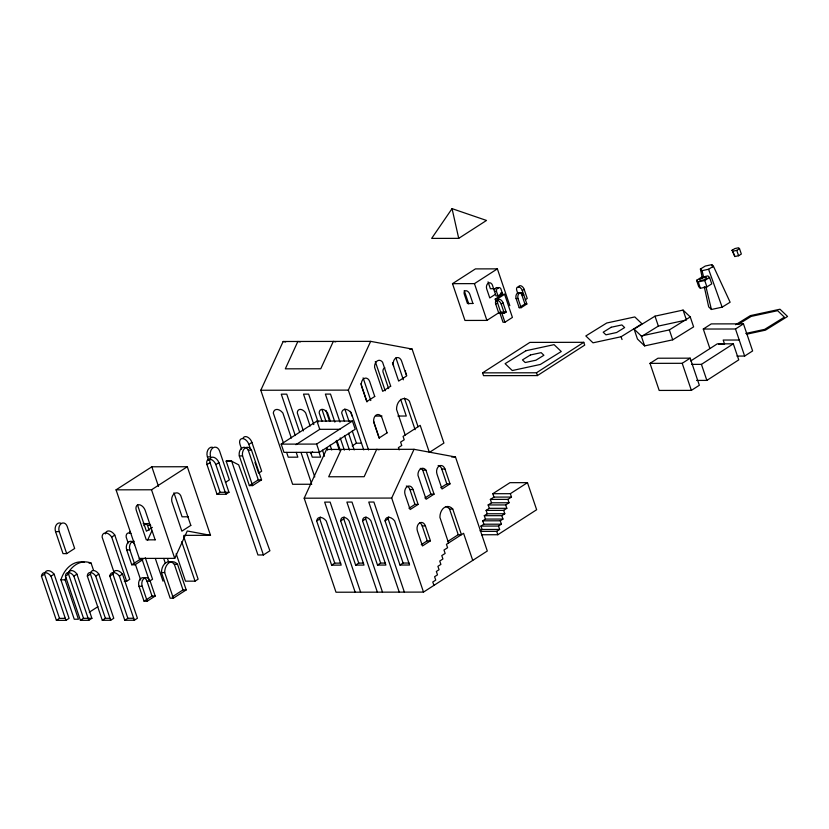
<?xml version="1.0" encoding="UTF-8"?>
<svg xmlns="http://www.w3.org/2000/svg" width="829" height="829" viewBox="0 0 829 829"><rect width="100%" height="100%" fill="white"/><g stroke="black" fill="none" stroke-linecap="round" stroke-linejoin="round"><path stroke-width="1.24" d="M147.624 540.176L151.8 531.057M139.272 558.414L174.732 558.363L187.261 531.006L210.514 535.316L187.302 466.737L151.842 466.789L116.06 489.835L139.718 559.648L142.899 559.648L134.92 564.777L131.749 564.787L126.713 549.896A6.072 4.404 89.9 0 1 128.827 541.824A6.072 4.404 89.9 0 1 134.681 544.757M311.777 484.25L292.627 484.281L260.803 390.252L283.145 341.496L370.656 341.361L412.096 349.04L443.919 443.069L429.36 452.437L420.199 425.36L403.07 436.396L404.21 439.784L400.614 442.095L401.764 445.484L398.407 447.639L399.174 449.898M368.573 449.95L348.315 390.117L370.656 341.361M304.181 498.198L326.522 449.442L414.034 449.308L455.473 456.986L487.297 551.016L423.515 592.093L336.004 592.227L304.181 498.198L391.692 498.063L414.034 449.308M341.227 449.422L328.688 476.779L364.149 476.716L376.677 449.359L379.133 449.815M452.054 208.639L431.66 238.4L458.717 238.358L486.509 220.452L452.054 208.639L458.717 238.358M499.41 312.357L486.903 320.408L464.955 320.45L452.499 283.663L475.431 268.897L497.379 268.865L509.825 305.642M116.06 489.835L151.52 489.784L187.302 466.737M452.499 283.663L474.447 283.632L497.379 268.865M66.693 553.617L74.672 548.477L67.211 526.456A6.072 4.404 89.9 0 0 61.367 523.513A6.072 4.404 89.9 0 0 59.242 531.586L66.693 553.617L63.004 553.617L55.553 531.596A6.072 4.404 89.9 0 1 56.289 524.923A6.072 4.404 89.9 0 1 61.035 523.317M206.981 464.592L210.058 462.613A6.445 4.031 57.2 0 1 212.649 457.152A6.445 4.031 57.2 0 1 218.929 462.592L228.97 492.281L225.892 494.26L217.032 494.281L206.981 464.592A6.445 4.031 57.2 0 1 209.571 459.142A6.445 4.031 57.2 0 1 215.851 464.582L225.892 494.26M41.45 576.186L44.548 574.196A8.072 5.047 57.2 0 1 54.123 574.176L69.076 618.351L65.978 620.351L56.403 620.361L41.45 576.186A8.072 5.047 57.2 0 1 51.025 576.176L54.123 574.176M215.851 464.582L218.929 462.592M241.622 449.194L240.006 444.396A6.425 4.021 57.2 0 1 242.462 438.562A6.425 4.021 57.2 0 1 248.866 444.385L251.923 442.406A6.425 4.021 57.2 0 0 247.374 437.028A6.425 4.021 57.2 0 0 242.97 438.303M113.842 571.73L102.122 537.109A7.544 4.715 57.2 0 1 105.501 532.933A7.544 4.715 57.2 0 1 111.697 537.088L114.796 535.099L129.749 579.274L126.65 581.264L124.257 581.274M495.493 294.243L489.763 297.932L486.654 288.751A4.373 3.171 89.9 0 1 488.26 283.186A4.373 3.171 89.9 0 1 492.385 285.052L496.032 295.901L498.001 295.901L502.322 293.114L500.809 288.658A3.451 2.497 89.9 0 0 497.908 287.86A3.451 2.497 89.9 0 0 496.488 291.445L498.001 295.901M496.011 301.559L495.193 299.124L502.695 294.295L504.592 294.285L512.415 317.414L504.913 322.243L503.016 322.243L499.721 312.512M65.46 576.155L68.569 574.155A6.642 4.155 57.2 0 1 71.543 570.57A6.642 4.155 57.2 0 1 76.942 574.145L91.895 618.32L88.796 620.31L80.413 620.33L65.46 576.155A6.642 4.155 57.2 0 1 68.444 572.559A6.642 4.155 57.2 0 1 73.843 576.145L88.796 620.31M504.592 294.285L497.089 299.124L495.193 299.124M495.711 304.077L497.555 302.896A3.979 2.487 57.2 0 1 499.079 299.279A3.979 2.487 57.2 0 1 503.037 302.886L506.146 312.067L504.301 313.258L498.82 313.269L495.711 304.077A3.979 2.487 57.2 0 1 497.234 300.471A3.979 2.487 57.2 0 1 501.193 304.067L504.301 313.258M73.843 576.145L76.942 574.145M281.176 444.126L316.968 421.08L352.418 421.028L355.216 429.277L319.424 452.323L283.974 452.375L281.176 444.126L316.637 444.075L352.418 421.028M152.37 527.379L146.412 531.223L137.469 504.82M501.193 304.067L503.037 302.886M517.565 292.792L516.788 290.502A3.979 2.487 57.2 0 1 518.312 286.886A3.979 2.487 57.2 0 1 522.28 290.492L524.125 289.3A3.979 2.487 57.2 0 0 520.913 285.818A3.979 2.487 57.2 0 0 518.394 287.508M225.384 482.447L229.353 479.887L219.602 451.08A6.819 4.933 89.9 0 0 213.043 447.784A6.819 4.933 89.9 0 0 210.659 456.841L207.405 456.852L208.618 460.447M87.346 576.124L90.444 574.124A6.642 4.155 57.2 0 1 93.418 570.539A6.642 4.155 57.2 0 1 98.817 574.114L113.77 618.279L110.671 620.279L102.299 620.289L87.346 576.124A6.642 4.155 57.2 0 1 90.32 572.528A6.642 4.155 57.2 0 1 95.718 576.103L110.671 620.279M217.032 494.281L220.11 492.291L228.97 492.281M498.82 313.269L500.664 312.077L506.146 312.067M295.901 444.696L319.756 429.329L340.014 429.298M95.718 576.103L98.817 574.114M525.389 299.673L527.234 298.492L524.125 289.3M526.861 304.015L521.13 307.704L518.021 298.523A4.373 3.171 89.9 0 1 519.638 292.958A4.373 3.171 89.9 0 1 523.752 294.823L521.814 294.834A4.373 3.171 89.9 0 0 517.69 292.958A4.373 3.171 89.9 0 0 516.084 298.523L519.192 307.714L524.923 304.015L526.861 304.015L522.28 290.492M251.508 450.157L248.244 450.157A6.933 5.026 89.9 0 0 242.037 447.919A6.933 5.026 89.9 0 0 239.301 455.919L249.353 485.607L258.296 479.846L261.549 479.836L251.508 450.157A6.933 5.026 89.9 0 0 245.301 447.909A6.933 5.026 89.9 0 0 242.565 455.919L252.607 485.597L261.549 479.836M109.822 576.082L112.899 574.103A8.072 5.047 57.2 0 1 122.474 574.082L137.427 618.258L134.339 620.247L124.775 620.258L109.822 576.082A8.072 5.047 57.2 0 1 119.386 576.072L122.474 574.082M131.749 564.787L139.718 559.648M310.429 453.266L312.595 451.878M56.403 620.361L59.501 618.361L65.481 618.361M89.263 612.248L97.915 606.673M80.413 620.33L83.522 618.33L91.895 618.32M352.159 445.94L356.408 443.194L361.517 443.194M482.582 372.863L529.886 342.398L583.771 342.315L584.714 345.113L537.42 375.578L483.535 375.661L482.582 372.863L536.477 372.781L583.771 342.315M102.299 620.289L105.397 618.299L110.184 618.289M150.173 581.16L146.982 581.16A6.072 4.404 89.9 0 0 141.127 578.227A6.072 4.404 89.9 0 0 139.013 586.3L144.049 601.18L152.018 596.051L155.22 596.041L150.173 581.16A6.072 4.404 89.9 0 0 144.329 578.217A6.072 4.404 89.9 0 0 142.205 586.29L147.241 601.18L155.22 596.041M124.775 620.258L127.853 618.279L133.832 618.268M176.173 553.71L185.468 581.16L195.043 581.15L198.121 579.17L183.572 536.187M172.297 596.818L183.012 589.916L186.204 589.916L177.53 564.28A10.756 7.793 89.9 0 0 169.168 562.704A10.756 7.793 89.9 0 0 164.681 572.549L173.354 598.196L186.204 589.916M263.415 554.964L231.592 460.934L226.12 460.945L257.943 554.974L263.415 554.964L269.912 550.777L238.669 464.841L231.705 461.256L226.234 461.266M316.678 520.964A8.072 5.047 57.2 0 1 326.243 520.954L341.196 565.119L331.631 565.14L316.678 520.964L319.776 518.964A8.072 5.047 57.2 0 1 320.377 517.058M340.688 520.923A6.642 4.155 57.2 0 1 343.662 517.337A6.642 4.155 57.2 0 1 349.061 520.913L364.014 565.088L355.641 565.098L340.688 520.923L343.786 518.933A6.642 4.155 57.2 0 1 344.149 517.037M362.574 520.892A6.642 4.155 57.2 0 1 365.548 517.306A6.642 4.155 57.2 0 1 370.946 520.881L385.899 565.057L377.516 565.067L362.574 520.892L365.672 518.902A6.642 4.155 57.2 0 1 366.035 517.006M385.05 520.861A8.072 5.047 57.2 0 1 394.614 520.85L409.567 565.015L399.992 565.036L385.05 520.861L388.127 518.871A8.072 5.047 57.2 0 1 388.718 516.964M408.966 508.27L414.946 504.426L418.117 504.415L413.08 489.535A6.072 4.404 89.9 0 0 407.236 486.592A6.072 4.404 89.9 0 0 405.112 494.664L410.148 509.555L418.117 504.415M424.894 498.001L430.862 494.157L434.064 494.146L425.951 470.198A6.435 4.663 89.9 0 0 420.645 468.862A6.435 4.663 89.9 0 0 417.982 475.328L426.096 499.286L434.064 494.146M440.81 487.732L446.79 483.887L450.012 483.877L444.966 468.996A6.072 4.404 89.9 0 0 439.121 466.053A6.072 4.404 89.9 0 0 436.997 474.126L442.033 489.017L450.012 483.877M331.631 565.14L334.729 563.14L340.709 563.129M650.009 363.361L657.977 358.221L690.174 358.169L699.344 385.257L691.365 390.386L659.179 390.438L650.009 363.361L682.205 363.309L690.174 358.169M709.862 348.46L703.293 329.04L711.261 323.901L743.458 323.859L752.618 350.936L744.649 356.066L736.929 356.076M355.641 565.098L358.739 563.109L363.527 563.098M703.293 329.04L735.489 328.989L743.458 323.859M690.712 360.967L717.282 343.848L733.313 343.828L738.743 359.869L706.857 380.407L696.557 380.428M377.516 565.067L380.625 563.067L385.402 563.067M492.82 493.711L510.343 493.69L511.493 497.068L493.96 497.099L492.82 493.711L509.949 482.675L527.472 482.654L536.643 509.731L497.825 534.736L481.545 534.757M490.364 499.41L507.897 499.39L509.037 502.768L491.514 502.799L490.364 499.41L493.96 497.099M421.267 544.674L427.246 540.829L430.438 540.819L425.401 525.938A6.072 4.404 89.9 0 0 419.557 522.995A6.072 4.404 89.9 0 0 417.433 531.068L422.469 545.959L430.438 540.819M691.562 364.377L701.427 364.366L733.313 343.828M488.157 504.954L505.69 504.934L506.83 508.312L489.307 508.343L488.157 504.954L491.514 502.799M510.343 493.69L527.472 482.654M399.992 565.036L403.081 563.046L409.06 563.036M486.126 510.395L503.649 510.363L504.799 513.752L487.265 513.773L486.126 510.395L489.307 508.343M507.897 499.39L511.493 497.068M484.291 515.7L501.814 515.669L502.965 519.058L485.431 519.078L484.291 515.7L487.265 513.773M447.525 541.596L458.24 534.695L461.432 534.684L452.758 509.047A10.756 7.793 89.9 0 0 444.396 507.483A10.756 7.793 89.9 0 0 439.909 517.327L448.582 542.964M505.69 504.934L509.037 502.768M482.727 520.83L500.25 520.799L501.4 524.187L483.867 524.208L482.727 520.83L485.431 519.078M503.649 510.363L506.83 508.312M480.965 526.083L498.498 526.052L499.638 529.441L482.115 529.462L480.965 526.083L483.867 524.208M501.814 515.669L504.799 513.752M480.136 530.736L482.115 529.462M500.25 520.799L502.965 519.058M498.498 526.052L501.4 524.187M480.405 531.368L496.675 531.348L499.638 529.441M702.329 277.881L700.391 269.062L705.251 266.057L711.769 264.648L713.437 266.244L730.121 302.222L722.142 307.165L711.417 309.486L708.681 306.865L704.256 286.699M732.131 250.265L734.877 248.565L738.566 247.767L739.509 248.669L741.333 254.037L738.587 255.736L734.898 256.534L732.131 250.265L734.898 256.534M733.074 251.166L736.763 250.368L739.509 248.669M700.391 269.062L702.059 270.658L708.577 269.249L713.437 266.244M696.557 280.316L701.407 277.311L707.925 275.902L709.593 277.497L711.748 283.87L706.899 286.875L700.381 288.285L698.712 286.689L696.557 280.316L698.225 281.912L700.381 288.285M698.225 281.912L704.743 280.503L709.593 277.497M621.087 336.75L641.988 323.807L634.807 316.937L606.724 323.009L585.823 335.952L593.004 342.823L621.087 336.75L622.03 339.548M634.102 329.103L655.003 316.16L683.075 310.087L690.256 316.958L693.614 326.875L672.713 339.828L644.63 345.9L637.46 339.03L634.102 329.103L641.273 335.983L644.63 345.9M641.853 336.305L658.361 326.077L686.443 320.004L683.075 310.087M641.273 335.983L669.355 329.901L690.256 316.958M735.644 324.74L750.349 315.631L779.975 309.227L787.55 316.471L765.488 330.139L746.97 334.149M738.017 324.543L751.157 316.409L777.623 310.678L784.389 317.165L764.68 329.362L745.779 333.455M494.768 288.72L490.374 288.72L488.043 281.839M496.488 291.445L494.53 291.445A3.451 2.497 89.9 0 1 495.711 288.036A3.451 2.497 89.9 0 1 498.457 288.181M500.364 293.114L502.322 293.114M516.084 298.523L518.021 298.523M519.192 307.714L521.13 307.704M739.219 340.025L723.189 340.045L724.546 344.056L718.546 344.066M409.516 349.04L412.096 349.04M260.803 390.252L348.315 390.117M376.045 416.075L382.024 416.065M397.92 416.044L406.293 416.034L400.635 399.319M239.301 455.919L242.565 455.919M451.639 456.986L455.473 456.986M438.147 465.515A6.072 4.404 89.9 0 1 441.753 468.996L444.966 468.996M420.262 468.364A6.435 4.663 89.9 0 1 422.759 470.198L425.951 470.198M249.353 485.607L252.607 485.597M406.303 486.053A6.072 4.404 89.9 0 1 409.909 489.535L413.08 489.535M445.546 506.571A10.756 7.793 89.9 0 1 449.556 509.058L452.758 509.047M188.401 516.788L182.069 516.799L173.945 492.789M143.127 523.659A6.435 4.663 89.9 0 1 147.531 525.42L150.733 525.42A6.435 4.663 89.9 0 0 143.904 525.659M419.723 522.798A6.072 4.404 89.9 0 1 422.21 525.938L425.401 525.938M55.553 531.596L59.242 531.586M183.924 535.358L210.514 535.316M126.713 549.896L129.884 549.896A6.072 4.404 89.9 0 1 134.246 541.275M88.983 563.078L91.076 563.078L93.501 570.238M173.354 598.196L170.163 598.196L161.479 572.559A10.756 7.793 89.9 0 1 165.976 562.704A10.756 7.793 89.9 0 1 174.328 564.28L177.53 564.28M161.479 572.559L164.681 572.549M65.087 579.813L78.434 619.222L74.247 619.232L60.9 579.823L65.087 579.813A30.093 21.803 89.9 0 1 65.854 577.658M139.013 586.3L142.205 586.29M144.049 601.18L147.241 601.18M335.755 341.869L333.31 341.413L320.771 368.77L285.321 368.832L297.849 341.475L300.295 341.921M283.145 341.496L285.653 341.962M711.769 264.648L712.805 266.979M708.577 269.249L722.142 307.165M736.763 250.368L738.587 255.736M735.489 328.989L744.649 356.066M704.743 280.503L706.899 286.875M701.427 364.366L706.857 380.407M682.205 363.309L691.365 390.386M669.355 329.901L672.713 339.828M655.003 316.16L658.361 326.077M521.814 294.834L524.923 304.015M536.477 372.781L537.42 375.578M501.618 312.512L504.913 322.243M497.555 302.896L500.664 312.077M474.447 283.632L486.903 320.408M464.23 290.564L468.768 303.953M496.675 531.348L497.825 534.736M441.753 468.996L446.79 483.887M472.737 560.383L463.577 533.306L446.437 544.342L447.587 547.731L443.992 550.041L445.142 553.43L441.784 555.596L442.924 558.974L439.753 561.026L440.893 564.404L437.909 566.331L439.059 569.71L436.355 571.461L437.494 574.839L434.593 576.715L435.733 580.103L432.779 582.01L433.919 585.388M406.656 375.413L405.443 371.838A7.544 4.715 57.2 0 1 405.536 370.667M449.556 509.058L458.24 534.695M395.93 357.879L403.35 379.796M418.054 426.738L409.381 401.101A10.756 7.793 89.9 0 0 401.018 399.537A10.756 7.793 89.9 0 0 396.531 409.381L405.205 435.018M392.459 362.76L398.656 381.071L406.635 375.931L401.588 361.05A6.072 4.404 89.9 0 0 395.744 358.107A6.072 4.404 89.9 0 0 393.62 366.18M404.407 398.065L415.111 429.712M422.759 470.198L430.862 494.157M388.625 388.583L382.967 371.869A6.311 3.948 57.2 0 1 384.863 367.838M375.288 361.568L385.184 390.78M409.909 489.535L414.946 504.426M422.21 525.938L427.246 540.829M363.112 377.869L370.791 400.552M360.874 383.64L367.04 401.858M373.62 421.298L379.371 438.303M391.692 498.063L423.515 592.093M388.127 518.871L403.081 563.046M363.765 449.909L351.237 412.894A8.072 5.047 57.2 0 0 341.672 412.915L344.501 421.267M350.408 411.339L352.024 416.117M344.833 409.008L348.968 421.215M352.273 430.987L356.408 443.194M404.376 592.124L373.889 502.042L368.76 502.053L399.246 592.124M348.543 433.204L354.201 449.919M339.983 422.085L330.512 394.096L325.382 394.096L334.864 422.096M344.522 435.484L349.465 450.085M340.211 437.919L344.336 450.095M365.672 518.902L380.625 563.067M330.398 421.287L327.569 412.935A6.642 4.155 57.2 0 0 322.17 409.36A6.642 4.155 57.2 0 0 319.196 412.946L322.025 421.308M336.864 440.396L340.097 449.95M325.911 410.469L329.641 421.495M336.191 440.862L339.299 450.033M321.973 409.464L326.015 421.412M382.501 592.155L352.004 502.073L346.885 502.084L377.371 592.165M330.108 445.183L331.724 449.96M318.108 422.127L308.637 394.127L303.507 394.138L313.808 424.562M326.761 447.691L327.59 450.126M316.968 421.08L319.756 429.329M322.46 450.126L324.522 456.219M343.786 518.933L358.739 563.109M316.637 444.075L319.424 452.323M310.139 426.096L305.694 412.966A6.642 4.155 57.2 0 0 300.295 409.391A6.642 4.155 57.2 0 0 297.31 412.977L303.373 430.893M319.03 452.365L320.647 457.142L312.264 457.152L310.647 452.375M360.615 592.186L330.129 502.105L324.657 502.115L355.154 592.196M299.528 431.899L286.751 394.158L281.28 394.169L295.29 435.557M306.533 452.593L314.771 476.934M301.062 452.603L311.362 483.027M319.776 518.964L334.729 563.14M291.362 438.075L282.876 412.997A8.072 5.047 57.2 0 0 273.301 413.018L283.404 442.862M296.212 452.406L297.829 457.173L288.254 457.193L286.637 452.416M251.923 442.406L261.674 471.214L258.617 473.183L254.959 462.385M248.866 444.385L250.493 449.183M248.244 450.157L258.296 479.846M210.058 462.613L220.11 492.291M181.706 541.751L195.043 581.15M151.842 466.789L158.474 486.385M151.52 489.784L174.732 558.363M174.328 564.28L183.012 589.916M167.572 558.901L168.784 562.487M163.707 558.487L165.323 563.264M147.531 525.42L149.158 530.218M155.334 558.508L163.012 581.191M145.293 557.741L152.567 579.233L149.489 581.222L142.215 559.73M146.982 581.16L152.018 596.051M128.184 543.026L126.163 537.057A6.311 3.948 57.2 0 1 130.941 533.41M135.459 564.518L140.712 580.041M129.884 549.896L134.92 564.777M111.697 537.088L126.65 581.264M119.386 576.072L134.339 620.247M112.899 574.103L127.853 618.279M90.444 574.124L105.397 618.299M68.569 574.155L83.522 618.33M51.025 576.176L65.978 620.351M44.548 574.196L59.501 618.361M702.059 270.658L703.572 276.917M705.987 286.938L711.417 309.486M207.405 456.852A6.819 4.933 89.9 0 1 212.297 447.173M60.9 579.823A30.093 21.803 89.9 0 1 84.351 562.29M67.75 573.637A30.093 21.803 89.9 0 1 91.076 563.078M105.314 533.938A7.544 4.715 57.2 0 1 109.117 530.974A7.544 4.715 57.2 0 1 114.796 535.099M129.386 532.912A6.311 3.948 57.2 0 1 130.371 531.43M374.749 396.469L366.77 401.609L361.734 386.718A6.072 4.404 89.9 0 1 363.858 378.646A6.072 4.404 89.9 0 1 369.703 381.589L374.749 396.469M390.687 386.2L382.718 391.34L374.604 367.382A6.435 4.663 89.9 0 1 377.278 360.916A6.435 4.663 89.9 0 1 382.583 362.242L390.687 386.2M190.815 525.399L181.862 531.161L171.821 501.483A6.933 5.026 89.9 0 1 174.556 493.483A6.933 5.026 89.9 0 1 180.763 495.721L190.815 525.399M387.07 432.873L379.091 438.013L374.055 423.122A6.072 4.404 89.9 0 1 376.179 415.049A6.072 4.404 89.9 0 1 382.024 417.982L387.07 432.873M526 350.719L505.099 363.672L512.281 370.542L540.353 364.459L561.264 351.517L554.083 344.646L526 350.719M530.436 354.967L522.457 359.91L525.203 362.532L535.917 360.211L543.897 355.268L541.161 352.646L530.436 354.967M611.17 327.258L603.191 332.201L605.926 334.823L616.652 332.502L624.631 327.559L621.885 324.937L611.17 327.258M702.132 278.005L699.386 279.705L700.329 280.616L704.018 279.808L706.764 278.109L705.821 277.207L702.132 278.005M472.934 303.487L467.452 303.497L464.333 294.305A3.979 2.487 57.2 0 1 465.857 290.699A3.979 2.487 57.2 0 1 469.825 294.295L472.934 303.487M155.147 539.834L146.287 539.845L136.236 510.156A6.445 4.031 57.2 0 1 138.826 504.706A6.445 4.031 57.2 0 1 145.106 510.146L155.147 539.834"/></g></svg>
